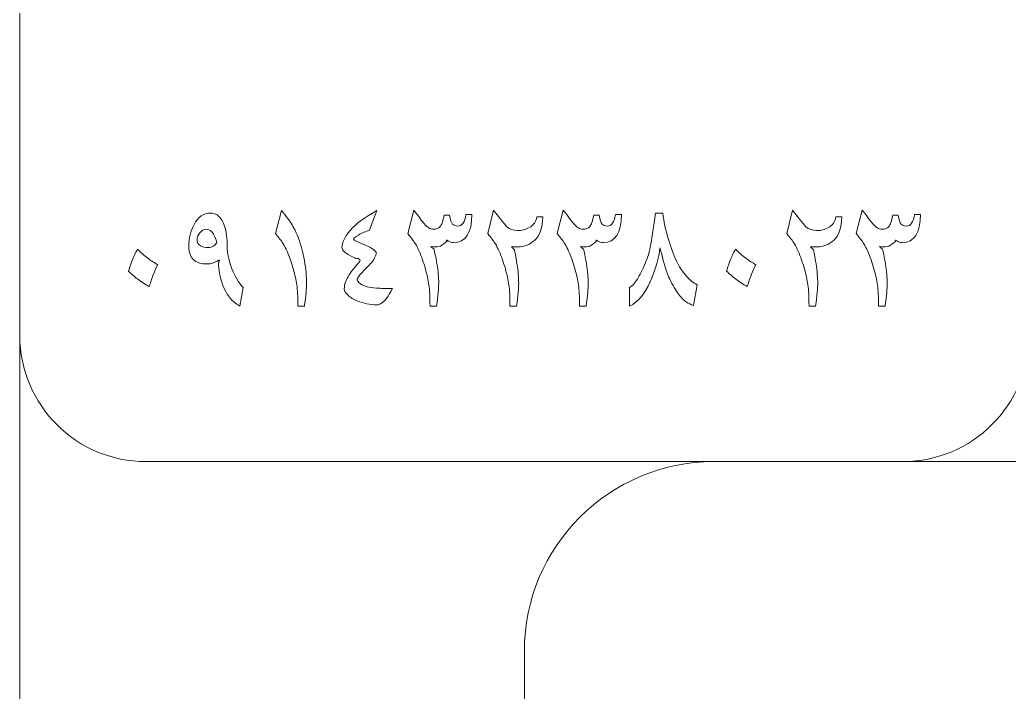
# Model space of a CAD drawing. Header units: millimetres. Extents: x 62 to 462, y 96 to 456.
# Drawn here: x 62.31 to 81.91, y 271.73 to 285.07 of the extents above; entities that cross this region are included whole.
import ezdxf

# ---------------------------------------------------------------- set-up
doc = ezdxf.new("R2010")
doc.units = ezdxf.units.MM
doc.header["$MEASUREMENT"] = 0
doc.layers.add('Layer 1', color=7, linetype='Continuous')

msp = doc.modelspace()

# ---------------------------------------------------------------- linework, layer by layer
at = {"layer": 'Layer 1', "color": 242, "lineweight": 18}
msp.add_lwpolyline([(62.3067, 95.8033), (462.3067, 95.8033), (462.3067, 455.8033), (62.3067, 455.8033), (62.3067, 95.8033)], close=True, dxfattribs=at)
at = {"layer": 'Layer 1', "color": 250, "lineweight": 18}
for points in [[(64.8067, 296.3033), (64.8067, 296.3033), (79.8067, 296.3033), (79.8067, 296.3033), (81.1837, 296.3033), (82.3067, 295.1803), (82.3067, 293.8033), (82.3067, 293.8033), (82.3067, 278.8033), (82.3067, 278.8033), (82.3067, 277.4264), (81.1837, 276.3033), (79.8067, 276.3033), (79.8067, 276.3033), (64.8067, 276.3033), (64.8067, 276.3033), (63.4298, 276.3033), (62.3067, 277.4264), (62.3067, 278.8033), (62.3067, 278.8033), (62.3067, 293.8033), (62.3067, 293.8033), (62.3067, 295.1803), (63.4298, 296.3033), (64.8067, 296.3033)], [(76.0567, 276.3033), (76.0567, 276.3033), (98.5567, 276.3033), (98.5567, 276.3033), (100.6221, 276.3033), (102.3067, 274.6187), (102.3067, 272.5533), (102.3067, 272.5533), (102.3067, 250.0533), (102.3067, 250.0533), (102.3067, 247.9879), (100.6221, 246.3033), (98.5567, 246.3033), (98.5567, 246.3033), (76.0567, 246.3033), (76.0567, 246.3033), (73.9913, 246.3033), (72.3067, 247.9879), (72.3067, 250.0533), (72.3067, 250.0533), (72.3067, 272.5533), (72.3067, 272.5533), (72.3067, 274.6187), (73.9913, 276.3033), (76.0567, 276.3033)]]:
    msp.add_open_spline(points, degree=3, knots=[0, 0, 0, 0, 0.125, 0.125, 0.125, 0.25, 0.25, 0.25, 0.375, 0.375, 0.375, 0.5, 0.5, 0.5, 0.625, 0.625, 0.625, 0.75, 0.75, 0.75, 0.875, 0.875, 0.875, 1, 1, 1, 1], dxfattribs=at)
at = {"layer": 'Layer 1', "color": 250, "lineweight": 9}
for points, knots in [([(66.7322, 279.7595), (66.7322, 279.7595), (66.667, 279.3844), (66.667, 279.3844), (66.5035, 279.4873), (66.3924, 279.6249), (66.3324, 279.7959), (66.2731, 279.967), (66.2431, 280.1151), (66.2431, 280.2404), (66.2754, 280.2997), (66.2678, 280.3139), (66.2207, 280.2815), (66.1602, 280.2427), (66.092, 280.2227), (66.0173, 280.2227), (65.8956, 280.2227), (65.8051, 280.2533), (65.7446, 280.3133), (65.684, 280.3738), (65.654, 280.4655), (65.654, 280.5884), (65.654, 280.736), (65.6893, 280.8747), (65.7593, 281.0034), (65.8427, 281.1557), (65.9497, 281.2321), (66.0797, 281.2321), (66.2149, 281.2321), (66.3101, 281.1457), (66.3654, 280.9723), (66.4001, 280.8629), (66.4171, 280.7271), (66.4171, 280.5637), (66.4171, 280.4344), (66.4483, 280.2886), (66.5112, 280.1263), (66.5735, 279.9646), (66.6476, 279.8424), (66.7322, 279.7595)], [0, 0, 0, 0, 0.0769231, 0.0769231, 0.0769231, 0.1538462, 0.1538462, 0.1538462, 0.2307692, 0.2307692, 0.2307692, 0.3076923, 0.3076923, 0.3076923, 0.3846154, 0.3846154, 0.3846154, 0.4615385, 0.4615385, 0.4615385, 0.5384615, 0.5384615, 0.5384615, 0.6153846, 0.6153846, 0.6153846, 0.6923077, 0.6923077, 0.6923077, 0.7692308, 0.7692308, 0.7692308, 0.8461538, 0.8461538, 0.8461538, 0.9230769, 0.9230769, 0.9230769, 1, 1, 1, 1]), ([(67.9897, 279.8388), (67.9897, 279.7436), (67.9762, 279.5925), (67.9486, 279.3862), (67.9486, 279.3862), (67.8175, 279.3862), (67.8175, 279.3862), (67.8175, 279.5696), (67.8104, 279.7107), (67.7963, 279.8089), (67.7816, 279.907), (67.7587, 280.0123), (67.7264, 280.1246), (67.6911, 280.2486), (67.6493, 280.3668), (67.6023, 280.4779), (67.5794, 280.5296), (67.5547, 280.5766), (67.5282, 280.619), (67.4906, 280.6825), (67.4401, 280.7506), (67.3766, 280.8241), (67.3766, 280.8241), (67.4924, 281.2856), (67.4924, 281.2856), (67.5853, 281.1745), (67.6552, 281.0781), (67.7028, 280.9981), (67.751, 280.9176), (67.7928, 280.8288), (67.8298, 280.7312), (67.8792, 280.6013), (67.918, 280.4538), (67.9468, 280.2892), (67.9756, 280.1246), (67.9897, 279.9746), (67.9897, 279.8388)], [0, 0, 0, 0, 0.0833333, 0.0833333, 0.0833333, 0.1666667, 0.1666667, 0.1666667, 0.25, 0.25, 0.25, 0.3333333, 0.3333333, 0.3333333, 0.4166667, 0.4166667, 0.4166667, 0.5, 0.5, 0.5, 0.5833333, 0.5833333, 0.5833333, 0.6666667, 0.6666667, 0.6666667, 0.75, 0.75, 0.75, 0.8333333, 0.8333333, 0.8333333, 0.9166667, 0.9166667, 0.9166667, 1, 1, 1, 1]), ([(69.6952, 279.7354), (69.6435, 279.646), (69.607, 279.5866), (69.5853, 279.5584), (69.5141, 279.4614), (69.4459, 279.4132), (69.3819, 279.4132), (69.3143, 279.4132), (69.2478, 279.4203), (69.1832, 279.4344), (69.1179, 279.4479), (69.0579, 279.4655), (69.0027, 279.4873), (68.9239, 279.5208), (68.8598, 279.559), (68.811, 279.6031), (68.7622, 279.6466), (68.7375, 279.6883), (68.7375, 279.7289), (68.7375, 279.8124), (68.7705, 279.9059), (68.8357, 280.0093), (68.8828, 280.0828), (68.9415, 280.1569), (69.0115, 280.2315), (69.0779, 280.3003), (69.0574, 280.335), (68.9498, 280.335), (68.9727, 280.3256), (68.9609, 280.3327), (68.9151, 280.3556), (68.7658, 280.4279), (68.6911, 280.4926), (68.6911, 280.5502), (68.6911, 280.6478), (68.7458, 280.7601), (68.8545, 280.8876), (68.9686, 281.0199), (69.1438, 281.151), (69.3801, 281.2803), (69.3801, 281.2803), (69.239, 280.8929), (69.239, 280.8929), (69.1632, 280.87), (69.0903, 280.8377), (69.0209, 280.7959), (68.9515, 280.7536), (68.9168, 280.726), (68.9168, 280.7118), (68.9168, 280.7019), (68.9927, 280.6642), (69.1444, 280.6002), (69.2954, 280.5361), (69.3713, 280.4814), (69.3713, 280.4367), (69.3713, 280.4179), (69.3601, 280.3867), (69.3378, 280.3427), (69.3154, 280.2986), (69.2943, 280.2668), (69.2749, 280.2468), (69.2131, 280.1828), (69.1514, 280.1193), (69.0909, 280.0558), (69.025, 279.9846), (68.9927, 279.9394), (68.9927, 279.92), (68.9927, 279.9006), (69.0033, 279.8788), (69.0256, 279.8559), (69.0609, 279.8183), (69.1167, 279.7895), (69.1926, 279.7701), (69.2325, 279.7595), (69.2931, 279.7512), (69.373, 279.7448), (69.4536, 279.7389), (69.5612, 279.7354), (69.6952, 279.7354)], [0, 0, 0, 0, 0.0384615, 0.0384615, 0.0384615, 0.0769231, 0.0769231, 0.0769231, 0.1153846, 0.1153846, 0.1153846, 0.1538462, 0.1538462, 0.1538462, 0.1923077, 0.1923077, 0.1923077, 0.2307692, 0.2307692, 0.2307692, 0.2692308, 0.2692308, 0.2692308, 0.3076923, 0.3076923, 0.3076923, 0.3461538, 0.3461538, 0.3461538, 0.3846154, 0.3846154, 0.3846154, 0.4230769, 0.4230769, 0.4230769, 0.4615385, 0.4615385, 0.4615385, 0.5, 0.5, 0.5, 0.5384615, 0.5384615, 0.5384615, 0.5769231, 0.5769231, 0.5769231, 0.6153846, 0.6153846, 0.6153846, 0.6538462, 0.6538462, 0.6538462, 0.6923077, 0.6923077, 0.6923077, 0.7307692, 0.7307692, 0.7307692, 0.7692308, 0.7692308, 0.7692308, 0.8076923, 0.8076923, 0.8076923, 0.8461538, 0.8461538, 0.8461538, 0.8846154, 0.8846154, 0.8846154, 0.9230769, 0.9230769, 0.9230769, 0.9615385, 0.9615385, 0.9615385, 1, 1, 1, 1]), ([(70.9856, 280.974), (71.0715, 280.974), (71.1261, 281.0516), (71.1491, 281.2063), (71.1491, 281.2063), (71.2649, 281.2063), (71.2649, 281.2063), (71.2649, 280.833), (71.1438, 280.6466), (70.9028, 280.6466), (70.8651, 280.6466), (70.8293, 280.6584), (70.7952, 280.6819), (70.7617, 280.7054), (70.754, 280.7007), (70.774, 280.6672), (70.7752, 280.673), (70.7523, 280.6572), (70.7046, 280.619), (70.6623, 280.5837), (70.6194, 280.5655), (70.5759, 280.5655), (70.57, 280.5655), (70.563, 280.5655), (70.5541, 280.5649), (70.5453, 280.5643), (70.5353, 280.5637), (70.5242, 280.5637), (70.5036, 280.5637), (70.483, 280.5661), (70.463, 280.5702), (70.443, 280.5743), (70.4601, 280.5566), (70.5153, 280.5173), (70.5306, 280.4649), (70.5494, 280.3668), (70.573, 280.2227), (70.5965, 280.0793), (70.6082, 279.9511), (70.6082, 279.8388), (70.6082, 279.7436), (70.5947, 279.5925), (70.5671, 279.3862), (70.5671, 279.3862), (70.436, 279.3862), (70.436, 279.3862), (70.436, 279.5696), (70.4289, 279.7107), (70.4148, 279.8089), (70.4001, 279.907), (70.3772, 280.0123), (70.3449, 280.1246), (70.3096, 280.2486), (70.2678, 280.3668), (70.2208, 280.4779), (70.1979, 280.5296), (70.1732, 280.5766), (70.1467, 280.619), (70.1091, 280.6825), (70.0586, 280.7506), (69.9951, 280.8241), (69.9951, 280.8241), (70.1126, 281.2927), (70.1126, 281.2927), (70.2126, 281.1592), (70.2814, 281.0699), (70.319, 281.024), (70.3848, 280.9482), (70.4448, 280.91), (70.5001, 280.91), (70.563, 280.91), (70.6094, 280.9282), (70.6394, 280.9635), (70.6682, 280.9981), (70.6941, 281.0734), (70.717, 281.1892), (70.717, 281.1892), (70.824, 281.1892), (70.824, 281.1892), (70.8398, 281.0975), (70.8592, 281.0387), (70.8822, 281.0128), (70.9051, 280.987), (70.9398, 280.974), (70.9856, 280.974)], [0, 0, 0, 0, 0.0357143, 0.0357143, 0.0357143, 0.0714286, 0.0714286, 0.0714286, 0.1071429, 0.1071429, 0.1071429, 0.1428571, 0.1428571, 0.1428571, 0.1785714, 0.1785714, 0.1785714, 0.2142857, 0.2142857, 0.2142857, 0.25, 0.25, 0.25, 0.2857143, 0.2857143, 0.2857143, 0.3214286, 0.3214286, 0.3214286, 0.3571429, 0.3571429, 0.3571429, 0.3928571, 0.3928571, 0.3928571, 0.4285714, 0.4285714, 0.4285714, 0.4642857, 0.4642857, 0.4642857, 0.5, 0.5, 0.5, 0.5357143, 0.5357143, 0.5357143, 0.5714286, 0.5714286, 0.5714286, 0.6071429, 0.6071429, 0.6071429, 0.6428571, 0.6428571, 0.6428571, 0.6785714, 0.6785714, 0.6785714, 0.7142857, 0.7142857, 0.7142857, 0.75, 0.75, 0.75, 0.7857143, 0.7857143, 0.7857143, 0.8214286, 0.8214286, 0.8214286, 0.8571429, 0.8571429, 0.8571429, 0.8928571, 0.8928571, 0.8928571, 0.9285714, 0.9285714, 0.9285714, 0.9642857, 0.9642857, 0.9642857, 1, 1, 1, 1]), ([(72.1691, 280.8859), (72.2555, 280.8859), (72.3337, 280.9059), (72.4048, 280.9447), (72.4865, 280.9893), (72.5365, 281.0593), (72.5547, 281.1545), (72.5547, 281.1545), (72.6688, 281.1545), (72.6688, 281.1545), (72.6688, 280.9435), (72.6141, 280.7877), (72.5048, 280.6877), (72.4154, 280.6054), (72.3067, 280.5637), (72.1797, 280.5637), (72.1797, 280.5637), (72.1538, 280.5637), (72.1538, 280.5637), (72.1168, 280.5637), (72.0868, 280.5649), (72.0633, 280.5672), (72.0398, 280.5696), (72.055, 280.549), (72.1091, 280.5055), (72.1203, 280.4655), (72.1373, 280.3726), (72.1597, 280.2274), (72.182, 280.0822), (72.1932, 279.9523), (72.1932, 279.8388), (72.1932, 279.7436), (72.1797, 279.5925), (72.152, 279.3862), (72.152, 279.3862), (72.0209, 279.3862), (72.0209, 279.3862), (72.0209, 279.5696), (72.0139, 279.7107), (71.9998, 279.8089), (71.9851, 279.907), (71.9622, 280.0123), (71.9298, 280.1246), (71.894, 280.2486), (71.8528, 280.3668), (71.8058, 280.4779), (71.7828, 280.5296), (71.7582, 280.5766), (71.7317, 280.619), (71.6941, 280.6825), (71.6435, 280.7506), (71.58, 280.8241), (71.58, 280.8241), (71.6953, 281.2874), (71.6953, 281.2874), (71.8034, 281.1539), (71.891, 281.0452), (71.9592, 280.9599), (72.0186, 280.9106), (72.0885, 280.8859), (72.1691, 280.8859)], [0, 0, 0, 0, 0.05, 0.05, 0.05, 0.1, 0.1, 0.1, 0.15, 0.15, 0.15, 0.2, 0.2, 0.2, 0.25, 0.25, 0.25, 0.3, 0.3, 0.3, 0.35, 0.35, 0.35, 0.4, 0.4, 0.4, 0.45, 0.45, 0.45, 0.5, 0.5, 0.5, 0.55, 0.55, 0.55, 0.6, 0.6, 0.6, 0.65, 0.65, 0.65, 0.7, 0.7, 0.7, 0.75, 0.75, 0.75, 0.8, 0.8, 0.8, 0.85, 0.85, 0.85, 0.9, 0.9, 0.9, 0.95, 0.95, 0.95, 1, 1, 1, 1]), ([(73.9486, 280.974), (74.0345, 280.974), (74.0891, 281.0516), (74.1121, 281.2063), (74.1121, 281.2063), (74.2279, 281.2063), (74.2279, 281.2063), (74.2279, 280.833), (74.1068, 280.6466), (73.8658, 280.6466), (73.8281, 280.6466), (73.7923, 280.6584), (73.7582, 280.6819), (73.7247, 280.7054), (73.717, 280.7007), (73.737, 280.6672), (73.7382, 280.673), (73.7153, 280.6572), (73.6676, 280.619), (73.6253, 280.5837), (73.5824, 280.5655), (73.5389, 280.5655), (73.533, 280.5655), (73.526, 280.5655), (73.5171, 280.5649), (73.5083, 280.5643), (73.4983, 280.5637), (73.4872, 280.5637), (73.4666, 280.5637), (73.446, 280.5661), (73.426, 280.5702), (73.406, 280.5743), (73.4231, 280.5566), (73.4783, 280.5173), (73.4936, 280.4649), (73.5124, 280.3668), (73.536, 280.2227), (73.5595, 280.0793), (73.5712, 279.9511), (73.5712, 279.8388), (73.5712, 279.7436), (73.5577, 279.5925), (73.5301, 279.3862), (73.5301, 279.3862), (73.399, 279.3862), (73.399, 279.3862), (73.399, 279.5696), (73.3919, 279.7107), (73.3778, 279.8089), (73.3631, 279.907), (73.3402, 280.0123), (73.3079, 280.1246), (73.2726, 280.2486), (73.2308, 280.3668), (73.1838, 280.4779), (73.1609, 280.5296), (73.1362, 280.5766), (73.1097, 280.619), (73.0721, 280.6825), (73.0216, 280.7506), (72.9581, 280.8241), (72.9581, 280.8241), (73.0756, 281.2927), (73.0756, 281.2927), (73.1756, 281.1592), (73.2444, 281.0699), (73.282, 281.024), (73.3478, 280.9482), (73.4078, 280.91), (73.4631, 280.91), (73.526, 280.91), (73.5724, 280.9282), (73.6024, 280.9635), (73.6312, 280.9981), (73.6571, 281.0734), (73.68, 281.1892), (73.68, 281.1892), (73.787, 281.1892), (73.787, 281.1892), (73.8028, 281.0975), (73.8222, 281.0387), (73.8452, 281.0128), (73.8681, 280.987), (73.9028, 280.974), (73.9486, 280.974)], [0, 0, 0, 0, 0.0357143, 0.0357143, 0.0357143, 0.0714286, 0.0714286, 0.0714286, 0.1071429, 0.1071429, 0.1071429, 0.1428571, 0.1428571, 0.1428571, 0.1785714, 0.1785714, 0.1785714, 0.2142857, 0.2142857, 0.2142857, 0.25, 0.25, 0.25, 0.2857143, 0.2857143, 0.2857143, 0.3214286, 0.3214286, 0.3214286, 0.3571429, 0.3571429, 0.3571429, 0.3928571, 0.3928571, 0.3928571, 0.4285714, 0.4285714, 0.4285714, 0.4642857, 0.4642857, 0.4642857, 0.5, 0.5, 0.5, 0.5357143, 0.5357143, 0.5357143, 0.5714286, 0.5714286, 0.5714286, 0.6071429, 0.6071429, 0.6071429, 0.6428571, 0.6428571, 0.6428571, 0.6785714, 0.6785714, 0.6785714, 0.7142857, 0.7142857, 0.7142857, 0.75, 0.75, 0.75, 0.7857143, 0.7857143, 0.7857143, 0.8214286, 0.8214286, 0.8214286, 0.8571429, 0.8571429, 0.8571429, 0.8928571, 0.8928571, 0.8928571, 0.9285714, 0.9285714, 0.9285714, 0.9642857, 0.9642857, 0.9642857, 1, 1, 1, 1]), ([(74.3914, 279.7595), (74.4525, 279.7942), (74.5107, 279.8606), (74.5671, 279.9594), (74.6106, 280.034), (74.6624, 280.1434), (74.7223, 280.2868), (74.7511, 280.3544), (74.7776, 280.4438), (74.8017, 280.5555), (74.8176, 280.6348), (74.8352, 280.7401), (74.8546, 280.8723), (74.8699, 280.9758), (74.8858, 281.0957), (74.9028, 281.2321), (74.9028, 281.2321), (75.0492, 281.2321), (75.0492, 281.2321), (75.0704, 281.0669), (75.105, 280.8988), (75.1544, 280.7283), (75.2038, 280.5578), (75.2579, 280.412), (75.3167, 280.2903), (75.3714, 280.1739), (75.4372, 280.0728), (75.513, 279.987), (75.5806, 279.9076), (75.6541, 279.8494), (75.7335, 279.8112), (75.7335, 279.8112), (75.6577, 279.3962), (75.6577, 279.3962), (75.553, 279.4373), (75.4707, 279.4932), (75.4102, 279.5631), (75.3502, 279.6331), (75.2902, 279.7236), (75.2303, 279.8336), (75.1891, 279.9106), (75.1515, 279.9982), (75.1186, 280.0957), (75.0933, 280.1716), (75.0627, 280.2768), (75.0269, 280.4126), (74.9998, 280.5137), (74.9881, 280.5561), (74.9928, 280.5396), (74.9722, 280.3491), (74.9069, 280.1257), (74.7982, 279.87), (74.6947, 279.6278), (74.5595, 279.4673), (74.3914, 279.3891), (74.3914, 279.3891), (74.3914, 279.7595), (74.3914, 279.7595)], [0, 0, 0, 0, 0.0526316, 0.0526316, 0.0526316, 0.1052632, 0.1052632, 0.1052632, 0.1578947, 0.1578947, 0.1578947, 0.2105263, 0.2105263, 0.2105263, 0.2631579, 0.2631579, 0.2631579, 0.3157895, 0.3157895, 0.3157895, 0.3684211, 0.3684211, 0.3684211, 0.4210526, 0.4210526, 0.4210526, 0.4736842, 0.4736842, 0.4736842, 0.5263158, 0.5263158, 0.5263158, 0.5789474, 0.5789474, 0.5789474, 0.6315789, 0.6315789, 0.6315789, 0.6842105, 0.6842105, 0.6842105, 0.7368421, 0.7368421, 0.7368421, 0.7894737, 0.7894737, 0.7894737, 0.8421053, 0.8421053, 0.8421053, 0.8947368, 0.8947368, 0.8947368, 0.9473684, 0.9473684, 0.9473684, 1, 1, 1, 1]), ([(78.0951, 280.8859), (78.1815, 280.8859), (78.2597, 280.9059), (78.3308, 280.9447), (78.4125, 280.9893), (78.4625, 281.0593), (78.4807, 281.1545), (78.4807, 281.1545), (78.5948, 281.1545), (78.5948, 281.1545), (78.5948, 280.9435), (78.5401, 280.7877), (78.4308, 280.6877), (78.3414, 280.6054), (78.2327, 280.5637), (78.1057, 280.5637), (78.1057, 280.5637), (78.0798, 280.5637), (78.0798, 280.5637), (78.0428, 280.5637), (78.0128, 280.5649), (77.9893, 280.5672), (77.9658, 280.5696), (77.981, 280.549), (78.0351, 280.5055), (78.0463, 280.4655), (78.0633, 280.3726), (78.0857, 280.2274), (78.108, 280.0822), (78.1192, 279.9523), (78.1192, 279.8388), (78.1192, 279.7436), (78.1057, 279.5925), (78.078, 279.3862), (78.078, 279.3862), (77.9469, 279.3862), (77.9469, 279.3862), (77.9469, 279.5696), (77.9399, 279.7107), (77.9258, 279.8089), (77.9111, 279.907), (77.8882, 280.0123), (77.8558, 280.1246), (77.82, 280.2486), (77.7788, 280.3668), (77.7318, 280.4779), (77.7088, 280.5296), (77.6842, 280.5766), (77.6577, 280.619), (77.6201, 280.6825), (77.5695, 280.7506), (77.506, 280.8241), (77.506, 280.8241), (77.6213, 281.2874), (77.6213, 281.2874), (77.7294, 281.1539), (77.817, 281.0452), (77.8852, 280.9599), (77.9446, 280.9106), (78.0145, 280.8859), (78.0951, 280.8859)], [0, 0, 0, 0, 0.05, 0.05, 0.05, 0.1, 0.1, 0.1, 0.15, 0.15, 0.15, 0.2, 0.2, 0.2, 0.25, 0.25, 0.25, 0.3, 0.3, 0.3, 0.35, 0.35, 0.35, 0.4, 0.4, 0.4, 0.45, 0.45, 0.45, 0.5, 0.5, 0.5, 0.55, 0.55, 0.55, 0.6, 0.6, 0.6, 0.65, 0.65, 0.65, 0.7, 0.7, 0.7, 0.75, 0.75, 0.75, 0.8, 0.8, 0.8, 0.85, 0.85, 0.85, 0.9, 0.9, 0.9, 0.95, 0.95, 0.95, 1, 1, 1, 1]), ([(79.8746, 280.974), (79.9605, 280.974), (80.0151, 281.0516), (80.0381, 281.2063), (80.0381, 281.2063), (80.1539, 281.2063), (80.1539, 281.2063), (80.1539, 280.833), (80.0328, 280.6466), (79.7918, 280.6466), (79.7541, 280.6466), (79.7183, 280.6584), (79.6842, 280.6819), (79.6507, 280.7054), (79.643, 280.7007), (79.663, 280.6672), (79.6642, 280.673), (79.6413, 280.6572), (79.5936, 280.619), (79.5513, 280.5837), (79.5084, 280.5655), (79.4649, 280.5655), (79.459, 280.5655), (79.452, 280.5655), (79.4431, 280.5649), (79.4343, 280.5643), (79.4243, 280.5637), (79.4132, 280.5637), (79.3926, 280.5637), (79.372, 280.5661), (79.352, 280.5702), (79.332, 280.5743), (79.3491, 280.5566), (79.4043, 280.5173), (79.4196, 280.4649), (79.4384, 280.3668), (79.462, 280.2227), (79.4855, 280.0793), (79.4972, 279.9511), (79.4972, 279.8388), (79.4972, 279.7436), (79.4837, 279.5925), (79.4561, 279.3862), (79.4561, 279.3862), (79.325, 279.3862), (79.325, 279.3862), (79.325, 279.5696), (79.3179, 279.7107), (79.3038, 279.8089), (79.2891, 279.907), (79.2662, 280.0123), (79.2339, 280.1246), (79.1986, 280.2486), (79.1568, 280.3668), (79.1098, 280.4779), (79.0869, 280.5296), (79.0622, 280.5766), (79.0357, 280.619), (78.9981, 280.6825), (78.9476, 280.7506), (78.8841, 280.8241), (78.8841, 280.8241), (79.0016, 281.2927), (79.0016, 281.2927), (79.1016, 281.1592), (79.1704, 281.0699), (79.208, 281.024), (79.2738, 280.9482), (79.3338, 280.91), (79.3891, 280.91), (79.452, 280.91), (79.4984, 280.9282), (79.5284, 280.9635), (79.5572, 280.9981), (79.5831, 281.0734), (79.606, 281.1892), (79.606, 281.1892), (79.713, 281.1892), (79.713, 281.1892), (79.7288, 281.0975), (79.7482, 281.0387), (79.7712, 281.0128), (79.7941, 280.987), (79.8288, 280.974), (79.8746, 280.974)], [0, 0, 0, 0, 0.0357143, 0.0357143, 0.0357143, 0.0714286, 0.0714286, 0.0714286, 0.1071429, 0.1071429, 0.1071429, 0.1428571, 0.1428571, 0.1428571, 0.1785714, 0.1785714, 0.1785714, 0.2142857, 0.2142857, 0.2142857, 0.25, 0.25, 0.25, 0.2857143, 0.2857143, 0.2857143, 0.3214286, 0.3214286, 0.3214286, 0.3571429, 0.3571429, 0.3571429, 0.3928571, 0.3928571, 0.3928571, 0.4285714, 0.4285714, 0.4285714, 0.4642857, 0.4642857, 0.4642857, 0.5, 0.5, 0.5, 0.5357143, 0.5357143, 0.5357143, 0.5714286, 0.5714286, 0.5714286, 0.6071429, 0.6071429, 0.6071429, 0.6428571, 0.6428571, 0.6428571, 0.6785714, 0.6785714, 0.6785714, 0.7142857, 0.7142857, 0.7142857, 0.75, 0.75, 0.75, 0.7857143, 0.7857143, 0.7857143, 0.8214286, 0.8214286, 0.8214286, 0.8571429, 0.8571429, 0.8571429, 0.8928571, 0.8928571, 0.8928571, 0.9285714, 0.9285714, 0.9285714, 0.9642857, 0.9642857, 0.9642857, 1, 1, 1, 1]), ([(66.2119, 280.6572), (66.1767, 280.7601), (66.1402, 280.8306), (66.1038, 280.8671), (66.0738, 280.897), (66.0397, 280.9117), (66.0021, 280.9117), (65.9574, 280.9117), (65.9156, 280.8894), (65.878, 280.8447), (65.8404, 280.8), (65.821, 280.7559), (65.821, 280.7118), (65.821, 280.6525), (65.8427, 280.6096), (65.8868, 280.5831), (65.9256, 280.559), (65.9791, 280.5467), (66.0467, 280.5467), (66.0814, 280.5467), (66.1161, 280.559), (66.152, 280.5831), (66.1872, 280.6072), (66.2078, 280.6319), (66.2119, 280.6572)], [0, 0, 0, 0, 0.125, 0.125, 0.125, 0.25, 0.25, 0.25, 0.375, 0.375, 0.375, 0.5, 0.5, 0.5, 0.625, 0.625, 0.625, 0.75, 0.75, 0.75, 0.875, 0.875, 0.875, 1, 1, 1, 1]), ([(64.8721, 279.7771), (64.7857, 279.8218), (64.7075, 279.8718), (64.6375, 279.927), (64.5793, 279.9717), (64.5206, 280.0223), (64.4618, 280.0781), (64.4735, 280.1275), (64.4947, 280.1939), (64.5264, 280.2774), (64.5582, 280.3603), (64.5958, 280.4408), (64.6393, 280.5173), (64.7046, 280.4497), (64.7722, 280.3897), (64.8415, 280.3374), (64.9115, 280.285), (64.9768, 280.2427), (65.0391, 280.2092), (65.0114, 280.1598), (64.982, 280.0928), (64.9503, 280.0076), (64.9186, 279.9229), (64.8927, 279.8459), (64.8721, 279.7771)], [0, 0, 0, 0, 0.125, 0.125, 0.125, 0.25, 0.25, 0.25, 0.375, 0.375, 0.375, 0.5, 0.5, 0.5, 0.625, 0.625, 0.625, 0.75, 0.75, 0.75, 0.875, 0.875, 0.875, 1, 1, 1, 1]), ([(76.7241, 279.7771), (76.6377, 279.8218), (76.5595, 279.8718), (76.4895, 279.927), (76.4313, 279.9717), (76.3726, 280.0223), (76.3138, 280.0781), (76.3255, 280.1275), (76.3467, 280.1939), (76.3784, 280.2774), (76.4102, 280.3603), (76.4478, 280.4408), (76.4913, 280.5173), (76.5566, 280.4497), (76.6242, 280.3897), (76.6935, 280.3374), (76.7635, 280.285), (76.8288, 280.2427), (76.8911, 280.2092), (76.8634, 280.1598), (76.834, 280.0928), (76.8023, 280.0076), (76.7706, 279.9229), (76.7447, 279.8459), (76.7241, 279.7771)], [0, 0, 0, 0, 0.125, 0.125, 0.125, 0.25, 0.25, 0.25, 0.375, 0.375, 0.375, 0.5, 0.5, 0.5, 0.625, 0.625, 0.625, 0.75, 0.75, 0.75, 0.875, 0.875, 0.875, 1, 1, 1, 1])]:
    msp.add_open_spline(points, degree=3, knots=knots, dxfattribs=at)

doc.saveas('drawing.dxf')
